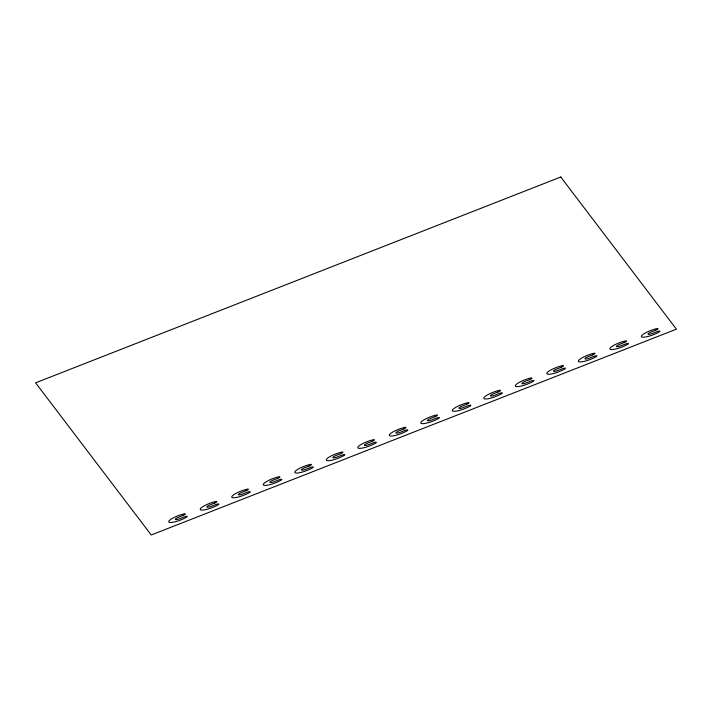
<?xml version="1.0" encoding="UTF-8"?>
<svg xmlns="http://www.w3.org/2000/svg" width="712" height="712" viewBox="0 0 712 712"><rect width="100%" height="100%" fill="white"/><g stroke="black" fill="none" stroke-linecap="round" stroke-linejoin="round"><path stroke-width="1.07" d="M560.762 177.012L35.6 382.842L151.238 534.988L676.4 329.158L560.762 177.012M183.1 515.417L178.739 517.126A4.236 0.917 -20.6 0 0 175.383 519.431A4.236 0.917 -20.6 0 0 179.896 518.648L184.257 516.939A2.83 0.614 -20.6 0 1 187.042 516.316A2.83 0.614 -20.6 0 1 186.41 517.304A11.303 2.448 -20.6 0 1 172.429 522.323A11.303 2.448 -20.6 0 1 170.399 519.653A11.303 2.448 -20.6 0 1 183.838 513.922A2.83 0.614 -20.6 0 1 185.334 514.073A2.83 0.614 -20.6 0 1 183.1 515.417M214.606 503.072L210.254 504.772A4.236 0.917 -20.6 0 0 206.889 507.077A4.236 0.917 -20.6 0 0 211.411 506.294L215.763 504.594A2.83 0.614 -20.6 0 1 218.548 503.963A2.83 0.614 -20.6 0 1 217.916 504.95A11.303 2.448 -20.6 0 1 203.944 509.97A11.303 2.448 -20.6 0 1 201.914 507.3A11.303 2.448 -20.6 0 1 215.353 501.568A2.83 0.614 -20.6 0 1 216.849 501.72A2.83 0.614 -20.6 0 1 214.606 503.072M246.112 490.719L241.76 492.428A4.236 0.917 -20.6 0 0 238.404 494.733A4.236 0.917 -20.6 0 0 242.917 493.95L247.269 492.241A2.83 0.614 -20.6 0 1 250.063 491.618A2.83 0.614 -20.6 0 1 249.431 492.606A11.303 2.448 -20.6 0 1 235.45 497.617A11.303 2.448 -20.6 0 1 233.42 494.947A11.303 2.448 -20.6 0 1 246.859 489.224A2.83 0.614 -20.6 0 1 248.355 489.375A2.83 0.614 -20.6 0 1 246.112 490.719M277.627 478.366L273.274 480.075A4.236 0.917 -20.6 0 0 269.91 482.38A4.236 0.917 -20.6 0 0 274.432 481.597L278.784 479.888A2.83 0.614 -20.6 0 1 281.569 479.265A2.83 0.614 -20.6 0 1 280.937 480.253A11.303 2.448 -20.6 0 1 266.964 485.272A11.303 2.448 -20.6 0 1 264.926 482.603A11.303 2.448 -20.6 0 1 278.374 476.871A2.83 0.614 -20.6 0 1 279.869 477.022A2.83 0.614 -20.6 0 1 277.627 478.366M309.133 466.022L304.781 467.731A4.236 0.917 -20.6 0 0 301.416 470.036A4.236 0.917 -20.6 0 0 305.938 469.252L310.29 467.544A2.83 0.614 -20.6 0 1 313.084 466.921A2.83 0.614 -20.6 0 1 312.452 467.9A11.303 2.448 -20.6 0 1 298.47 472.919A11.303 2.448 -20.6 0 1 296.441 470.249A11.303 2.448 -20.6 0 1 309.88 464.518A2.83 0.614 -20.6 0 1 311.375 464.678A2.83 0.614 -20.6 0 1 309.133 466.022M340.647 453.669L336.295 455.377A4.236 0.917 -20.6 0 0 332.931 457.683A4.236 0.917 -20.6 0 0 337.443 456.899L341.805 455.19A2.83 0.614 -20.6 0 1 344.59 454.567A2.83 0.614 -20.6 0 1 343.958 455.555A11.303 2.448 -20.6 0 1 329.976 460.575A11.303 2.448 -20.6 0 1 327.947 457.896A11.303 2.448 -20.6 0 1 341.386 452.173A2.83 0.614 -20.6 0 1 342.881 452.325A2.83 0.614 -20.6 0 1 340.647 453.669M372.154 441.324L367.801 443.024A4.236 0.917 -20.6 0 0 364.437 445.329A4.236 0.917 -20.6 0 0 368.958 444.546L373.31 442.846A2.83 0.614 -20.6 0 1 376.096 442.214A2.83 0.614 -20.6 0 1 375.473 443.202A11.303 2.448 -20.6 0 1 361.491 448.222A11.303 2.448 -20.6 0 1 359.462 445.552A11.303 2.448 -20.6 0 1 372.901 439.82A2.83 0.614 -20.6 0 1 374.396 439.972A2.83 0.614 -20.6 0 1 372.154 441.324M403.668 428.971L399.307 430.68A4.236 0.917 -20.6 0 0 395.952 432.985A4.236 0.917 -20.6 0 0 400.464 432.202L404.825 430.493A2.83 0.614 -20.6 0 1 407.611 429.87A2.83 0.614 -20.6 0 1 406.979 430.849A11.303 2.448 -20.6 0 1 392.997 435.869A11.303 2.448 -20.6 0 1 390.968 433.199A11.303 2.448 -20.6 0 1 404.407 427.476A2.83 0.614 -20.6 0 1 405.902 427.627A2.83 0.614 -20.6 0 1 403.668 428.971M435.174 416.618L430.822 418.327A4.236 0.917 -20.6 0 0 427.458 420.632A4.236 0.917 -20.6 0 0 431.979 419.849L436.331 418.14A2.83 0.614 -20.6 0 1 439.117 417.517A2.83 0.614 -20.6 0 1 438.485 418.505A11.303 2.448 -20.6 0 1 424.512 423.524A11.303 2.448 -20.6 0 1 422.483 420.854A11.303 2.448 -20.6 0 1 435.922 415.123A2.83 0.614 -20.6 0 1 437.417 415.274A2.83 0.614 -20.6 0 1 435.174 416.618M466.68 404.274L462.328 405.982A4.236 0.917 -20.6 0 0 458.973 408.279A4.236 0.917 -20.6 0 0 463.485 407.495L467.837 405.796A2.83 0.614 -20.6 0 1 470.632 405.173A2.83 0.614 -20.6 0 1 470 406.151A11.303 2.448 -20.6 0 1 456.018 411.171A11.303 2.448 -20.6 0 1 453.989 408.501A11.303 2.448 -20.6 0 1 467.428 402.769A2.83 0.614 -20.6 0 1 468.923 402.921A2.83 0.614 -20.6 0 1 466.68 404.274M498.195 391.92L493.843 393.629A4.236 0.917 -20.6 0 0 490.479 395.934A4.236 0.917 -20.6 0 0 495 395.151L499.352 393.442A2.83 0.614 -20.6 0 1 502.138 392.819A2.83 0.614 -20.6 0 1 501.506 393.807A11.303 2.448 -20.6 0 1 487.533 398.827A11.303 2.448 -20.6 0 1 485.495 396.148A11.303 2.448 -20.6 0 1 498.943 390.425A2.83 0.614 -20.6 0 1 500.438 390.577A2.83 0.614 -20.6 0 1 498.195 391.92M529.701 379.576L525.349 381.276A4.236 0.917 -20.6 0 0 521.994 383.581A4.236 0.917 -20.6 0 0 526.506 382.798L530.858 381.089A2.83 0.614 -20.6 0 1 533.653 380.466A2.83 0.614 -20.6 0 1 533.021 381.454A11.303 2.448 -20.6 0 1 519.039 386.474A11.303 2.448 -20.6 0 1 517.01 383.804A11.303 2.448 -20.6 0 1 530.449 378.072A2.83 0.614 -20.6 0 1 531.944 378.223A2.83 0.614 -20.6 0 1 529.701 379.576M561.216 367.223L556.864 368.932A4.236 0.917 -20.6 0 0 553.5 371.237A4.236 0.917 -20.6 0 0 558.012 370.454L562.373 368.745A2.83 0.614 -20.6 0 1 565.159 368.122A2.83 0.614 -20.6 0 1 564.527 369.101A11.303 2.448 -20.6 0 1 550.545 374.12A11.303 2.448 -20.6 0 1 548.516 371.45A11.303 2.448 -20.6 0 1 561.955 365.728A2.83 0.614 -20.6 0 1 563.45 365.879A2.83 0.614 -20.6 0 1 561.216 367.223M592.722 354.87L588.37 356.578A4.236 0.917 -20.6 0 0 585.006 358.884A4.236 0.917 -20.6 0 0 589.527 358.1L593.879 356.392A2.83 0.614 -20.6 0 1 596.665 355.769A2.83 0.614 -20.6 0 1 596.042 356.757A11.303 2.448 -20.6 0 1 582.06 361.776A11.303 2.448 -20.6 0 1 580.031 359.106A11.303 2.448 -20.6 0 1 593.47 353.375A2.83 0.614 -20.6 0 1 594.965 353.526A2.83 0.614 -20.6 0 1 592.722 354.87M624.237 342.525L619.876 344.225A4.236 0.917 -20.6 0 0 616.521 346.53A4.236 0.917 -20.6 0 0 621.033 345.747L625.394 344.047A2.83 0.614 -20.6 0 1 628.18 343.415A2.83 0.614 -20.6 0 1 627.548 344.403A11.303 2.448 -20.6 0 1 613.566 349.423A11.303 2.448 -20.6 0 1 611.537 346.753A11.303 2.448 -20.6 0 1 624.976 341.021A2.83 0.614 -20.6 0 1 626.471 341.173A2.83 0.614 -20.6 0 1 624.237 342.525M655.743 330.172L651.391 331.881A4.236 0.917 -20.6 0 0 648.027 334.186A4.236 0.917 -20.6 0 0 652.548 333.403L656.9 331.694A2.83 0.614 -20.6 0 1 659.686 331.071A2.83 0.614 -20.6 0 1 659.054 332.059A11.303 2.448 -20.6 0 1 645.081 337.07A11.303 2.448 -20.6 0 1 643.052 334.4A11.303 2.448 -20.6 0 1 656.491 328.677A2.83 0.614 -20.6 0 1 657.986 328.828A2.83 0.614 -20.6 0 1 655.743 330.172"/></g></svg>
